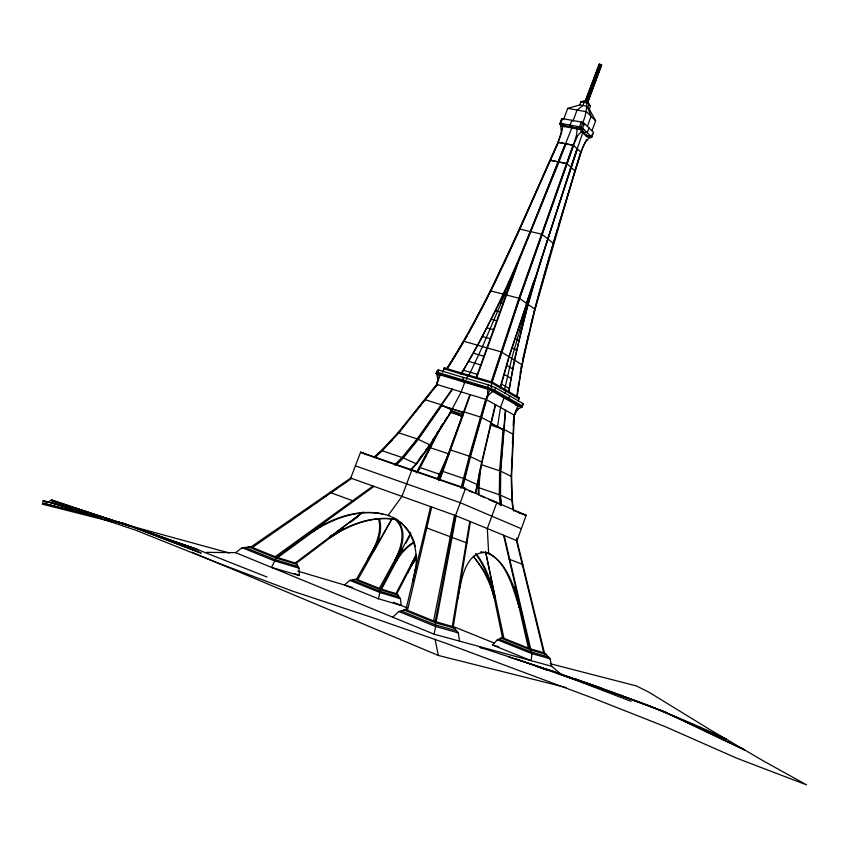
<?xml version="1.0" encoding="UTF-8"?>
<svg xmlns="http://www.w3.org/2000/svg" width="849" height="849" viewBox="0 0 849 849"><rect width="100%" height="100%" fill="white"/><g stroke="black" fill="none" stroke-linecap="round" stroke-linejoin="round"><path stroke-width="1.27" d="M584.165 124.824L582.318 123.02L582.849 122.712L581.066 127.52L579.464 128.443L577.394 126.437L576.567 134.895L573.393 145.221L519.386 298.349L491.507 382.814M513.518 510.907L512.329 500.549L511.607 476.459L514.314 415.15L517.773 405.737L487.804 388.683L487.559 394.997L470.038 456.412L462.153 487.39M513.985 414.97L511.204 476.268L511.883 500.348L512.913 509.411M511.544 461.792L511.66 459.16M512.403 443.422L512.584 439.485M513.242 425.243L513.486 420.106M415.065 571.526C419.247 551.648 412.688 527.972 393.745 518.017M561.996 118.892L560.223 123.657L564.914 125.737L562.813 123.742C562.845 130.226 560.414 136.328 558.058 142.271C523.228 219 491.879 298.158 446.256 369.326M505.643 410.332L500.719 471.216L500.486 495.169L501.292 504.253M505.367 410.173L500.358 471.036L500.093 494.988L500.995 505.367M503.16 429.085L499.626 470.792L499.286 494.712L500.146 505.07M478.815 485.097L479.261 479.95M480.63 467.13L478.878 487.719L479.112 494.033M478.443 495.052L478.189 487.485L479.547 472.055M457.823 598.725C460.816 582.584 465.061 548.496 488.631 552.932C507.999 564.076 514.388 588.028 520.448 608.033M516.999 397.512L521.976 364.752L535.082 309.291L574.922 170.914L582.913 147.089L586.617 139.533M517.444 390.795L517.848 388.173M518.251 385.552L518.654 382.941M520.066 373.772L520.469 371.151M520.872 368.53L521.275 365.919M516.691 397.332C529.054 313.61 556.976 233.135 580.822 152.204M497.514 426.718L500.496 407.467L504.03 397.905L508.424 399.242L509.665 395.867M469.784 521.382L452.294 626.466M459.5 641.122L458.322 632.908L453.239 626.732L470.42 521.647M415.745 567.068L412.508 582.202M508.997 391.453C522.411 308.283 551.5 228.816 577.394 148.989M508.593 392.058L514.314 359.997L527.834 304.239L537.587 271.277L570.868 167.242L582.732 132.815L583.061 131.913L587.232 132.699L589.004 127.923M436.195 621.839L456.125 515.789M475.79 493.439L482.073 462.217L495.572 404.729M475.355 493.237L481.701 462.036L495.285 404.57M433.627 620.916L454.533 515.184M562.675 675.517L551.648 666.274L434.104 634.182L435.664 626.52L435.219 621.564L455.531 515.545L465.57 488.366L360.592 452.188L350.743 478.083L251.049 546.926L242.188 547.722L235.608 552.646L206.487 552.349M112.938 522.039L42.45 504.189L43.193 500.666L48.276 502.13L43.193 500.666M459.596 587.848L460.529 583.518M504.571 389.723L511.756 358.405L527.314 303.878L527.165 302.318L509.177 356.803L500.348 387.908M407.467 610.314L431.685 507.023M462.663 487.613L470.473 456.624L486.573 399.73M522.697 359.445L525.457 347.846M526.062 345.267L528.821 333.668M530.349 327.226L533.108 315.616M533.713 313.037L550.025 254.849M392.779 617.202L398.765 611.492L405.918 609.688L430.602 506.63M460.986 488.324L469.285 456.168L485.628 399.359M378.474 598.789L344.471 585.003L349.799 580.366L356.463 579.23L380.67 588.93L396.823 593.844L400.473 598.694L401.195 605.454L378.474 598.789L380.67 588.93L410.778 532.832M550.746 252.323L552.89 244.745M500.072 387.749L508.933 356.654L537.587 271.277M553.251 243.483L557.655 228.455M558.387 225.951L580.642 152.3L585.141 142.452L590.777 136.137L586.627 135.362L581.257 130.173M535.273 277.527L527.378 304.112M439.846 479.696L470.378 394.7M439.623 479.664L441.862 472.447M438.721 480.64L469.868 394.541M491.836 382.995L519.641 298.53L573.574 145.402L558.058 142.271L561.306 132.327L560.786 124.962L583.645 129.218L577.819 135.447L573.393 145.221L581.003 152.374M526.338 303.39L533.819 281.104M537.396 271.139L577.033 148.649M490.945 382.644L518.93 298.232L573.022 145.158M443.942 466.483L449.482 451.01M476.416 378.314L518.06 263.031L559.013 161.968M518.219 400.983L519.376 397.831L492.356 382.167L444.239 367.861L442.626 372.159M517.773 405.737L522.124 407.053L523.345 403.731L495.54 387.738L488.557 384.958L438.891 370.111L437.267 370.313L436.004 373.645L438.275 374.908M475.928 378.166L517.699 262.946L571.833 127.976L572.162 127.085L570.082 125.09L571.865 120.303M449.906 449.821L462.981 414.354M522.124 407.053L494.277 391.166L495.54 387.738M591.965 130.757L595.637 120.834L589.312 109.245L586.15 106.083L579.687 104.947L567.705 108.375L563.534 119.571M588.41 137.262L590.745 137.708L591.626 135.341M592.591 133.866L591.275 137.421L586.627 135.362M590.745 137.708L591.806 137.135L593.557 132.38L584.388 123.402L581.3 122.033L562.505 118.584L561.497 119.2L559.724 123.954L561.614 125.748M504.9 393.32L506.078 390.116M572.895 121.29L577.076 110.052L582.913 105.509L584.091 102.358L585.714 101.169L599.479 64.131L601.654 65.118L587.911 102.145L588.909 104.512L587.731 107.674L591.106 116.313L587.359 126.416M579.687 104.947L580.865 101.784L584.239 100.904L587.19 101.424L590.48 106.104L589.312 109.245M586.808 101.657L600.572 64.63L599.479 64.131L584.961 101.636L584.239 100.904L585.343 101.402L599.097 64.397L601.272 65.384L587.986 101.148M589.439 96.457L593.557 85.356M595.393 80.432L598.598 71.804M559.724 123.954L560.722 123.349L579.517 126.841L581.3 122.033M582.318 123.02C586.224 116.164 586.235 108.693 587.19 101.424M591.806 137.135L582.605 128.21L584.388 123.402M436.004 373.645L437.628 373.475L487.294 388.386L488.557 384.958M490.733 386.55L492.356 382.167M485.978 399.55L489.831 389.829L490.786 389.776L492.049 386.348M463.469 377.455L462.206 380.851L464.785 382.305L461.209 391.898L452.22 408.921M560.722 123.349L562.505 118.584M466.441 379.28L468.054 374.94M506.482 293.818L516.563 266.798M438.073 370.217L436.821 373.56L440.26 374.929L436.694 384.427L398.117 432.629L381.456 450.469L373.921 457.24L360.592 452.188L366.577 454.788M437.628 373.475L438.891 370.111M565.338 143.672C534.127 221.865 505.017 301.533 460.975 373.709M558.833 162.063L566.071 143.81M517.699 262.946L503.828 294.306L477.87 345.267L461.145 374.398M504.083 294.486L516.33 266.745M519.471 229.145L558.249 142.441M558.43 142.335C523.631 219.084 492.303 298.243 446.797 369.485M372.509 550.98C377.317 541.322 381.626 530.116 378.643 519.248M506.227 293.648L504.794 294.561L482.487 346.572L468.722 375.895M437.967 479.133L445.513 462.45M448.622 453.833L437.277 478.9M486.233 399.539L488.366 395.316L493.365 390.89L436.874 373.91L437.808 379.991L436.694 384.427L486.233 399.539L514.314 415.15L516.15 411.054L518.845 408.114M462.323 414.216L463.395 411.914M518.919 230.334L490.626 290.984L468.574 333.286M438.381 479.324L440.599 474.655M407.361 573.468L410.258 567.535L416.604 558.186M374.186 547.605L367.925 559.045M434.401 439.686L427.822 452.432M442.297 424.68L417.644 472.129M514.314 415.15L516.372 411.054L518.559 408.634L520.915 407.669L521.488 406.066L522.485 406.055L494.649 390.137L487.676 387.356L438.01 372.467L436.386 372.647M416.254 472.999L438.137 431.419M416.403 554.577L410.958 565.116L416.742 556.997M396.823 593.844L415.808 557.135M467.343 335.631L447.296 368.392M395.974 593.589L416.275 554.62M381.551 589.195L402.065 550.598M421.008 465.199L426.591 454.756M401.386 548.316L395.252 559.746C401.121 547.563 407.308 528.895 394.573 518.877M402.861 548.868L396.727 560.287C401.046 553.41 406.618 547.138 413.59 542.872M405.939 543.158L409.611 536.303M417.305 472.055L419.767 467.512M379.354 588.41L401.174 548.348M357.747 579.75L391.941 518.835L373.454 551.341C378.261 541.683 382.581 530.476 379.609 519.609M356.463 579.23L379.227 539.136M462.62 416.626L451.87 411.001L453.239 408.804M452.835 408.602L451.456 410.81L462.694 414.418M451.838 411.001L453.217 408.804M411.394 469.486L416.594 463.915L430.284 445.046L452.167 410.364L442.87 405.504M411.574 565.317L413.601 562.102M451.848 410.194L429.891 444.865L416.169 463.724L410.078 470.219M432.502 440.376L434.624 437.023M436.747 433.669L438.88 430.316M440.291 428.076L443.125 423.609M444.547 421.369L447.381 416.901M448.792 414.662L451.626 410.194M442.096 405.09L418.27 439.358L403.307 457.972L396.844 464.435M452.602 389.277L417.814 439.145L402.797 457.738L395.379 465.114M452.093 389.129L417.188 438.933L402.108 457.505L394.668 464.87M418.971 459.5L422.791 454.268M425.848 450.076L429.668 444.844M437.267 384.597L398.828 432.863L382.23 450.734L374.727 457.526M400.229 430.772L396.833 434.73M401.885 428.703L403.53 426.633M405.185 424.564L406.83 422.505M412.614 415.257L430.613 392.684M433.022 389.659L437.044 384.618M503.584 535.231L529.872 648.721L531.856 653.624L531.198 660.692L492.59 645.049L497.376 639.753L502.47 637.737L529.872 648.721L544.453 652.902L550.11 658.771L551.648 666.274M384.597 447.879L374.473 457.484M388.969 443.189L392.461 439.421M527.314 303.878L528.205 303.04M330.25 536.579L332.362 534.976M363.255 511.989L329.454 537.502C348.759 524.321 372.753 515.184 396.366 519.461M251.049 546.926L276.583 557.273L296.301 563.269L341.733 528.959M350.159 522.602L358.618 516.213M301.947 538.818C325.846 520.023 358.416 505.749 388.874 515.693M295.261 562.951L362.258 512.7M372.976 486.031L275.203 556.711M277.655 557.602L324.711 523.175M374.006 486.403L276.583 557.273L271.5 567.387L299.336 575.558L299.081 568.236L296.301 563.269M324.456 523.239L312.665 531.814C333.02 518.399 358.129 509.145 382.719 513.963M252.408 547.478L351.645 478.412M287.662 522.591L291.96 519.599M298.423 515.12L300.578 513.624M307.03 509.135L310.256 506.895M314.565 503.903L318.874 500.921M323.172 497.928L327.481 494.935M331.8 491.942L337.233 488.164M342.678 484.386L347.029 481.362M330.219 536.653L332.277 535.231M600.88 65.638L601.654 65.118L598.704 64.651L599.797 65.15M311.923 531.559L316.295 528.736M340.12 531.145L330.123 537.725C349.417 524.555 373.39 515.428 397.003 519.694M585.343 101.402L587.911 102.145M413.994 542.065C406.575 546.353 400.654 552.879 396.143 560.096C402.012 547.913 408.22 529.235 395.496 519.217M341.107 530.519L344.503 528.609M42.45 504.189L52.214 500.082L131.075 526.624L50.951 500.114L128.432 525.319L201.117 553.092L125.769 524.236L104.331 518.102M480.736 551.839C505.484 554.015 512.743 588.368 519.376 607.629L514.621 587.062M522.347 403.753L523.345 403.731M580.865 101.784L587.328 102.92L590.48 106.104M567.705 108.375L586.51 111.739L595.637 120.834M560.966 125.96L582.796 130.024M586.309 136.254L589.938 136.944M558.058 142.271L573.393 145.221M463.246 487.899L526.189 515.311L516.967 540.717L544.453 652.902M550.566 160.27L566.782 163.528L574.922 170.914M550.757 160.44L566.962 163.698M519.259 228.975L541.853 234.207L553.665 243.578M97.72 516.935L44.339 503.531L100.32 517.763M109.16 519.811L123.137 523.313L197.902 549.685L123.137 523.313M191.938 552.2L438.317 655.439L566.357 687.626M111.771 520.681L125.769 524.236M490.372 290.814L519.386 298.349L535.082 309.291M499.637 302.541L502.746 303.358M495.434 310.787L499.743 311.933M491.115 319.277L496.633 320.773M114.371 521.498L229.326 553.007M550.216 663.695L636.432 685.95L649.336 692.434L709.127 729.132L764.047 761.298L806.55 784.869L736.582 758.125L665.16 726.617L593.557 698.366L446.967 643.638L371.087 617.149L292.725 591.201L214.383 561.656L135.999 530.307L52.267 502.152L52.214 500.082M486.774 327.788L493.524 329.645M492.59 645.049L498.788 646.768M482.328 336.522L490.329 338.751M458.322 632.908L435.664 626.52L398.765 611.492M463.989 341.33L501.271 351.9L521.976 364.752M456.168 630.754L435.399 624.864L401.598 611.121M547.849 656.744L531.092 651.99L499.499 639.297M87.935 513.412L47.576 501.855L90.525 514.324M473.339 353.163L484.026 356.24M106.698 518.951L113.044 520.777M453.239 626.732L435.219 621.564L405.918 609.688M468.616 361.387L480.81 364.943M109.479 519.821L128.432 525.319M463.522 370.27L477.329 374.356M297.808 571.133L352.399 587.359M443.878 368.816L491.996 383.132L519.036 398.775M516.871 397.077L519.376 397.831M299.081 568.236L274.269 560.786L242.188 547.722M297.659 566.463L274.917 559.608L245.51 547.647M398.85 596.985L380.246 591.371L352.377 580.175M515.311 404.984L521.233 406.788M297.5 564.574L276.021 558.058L248.205 546.777M398.255 595.138L380.67 589.8L354.309 579.23M424.596 399.539L441.713 404.888M463.501 411.712L481.192 417.252L491.359 422.664M441.289 405.493L463.257 412.381M441.671 405.695L463.639 412.582M450.511 412.497L462.535 416.297M490.128 424.988L503.797 429.286L513.454 434.433M162.127 537.693L164.642 538.51M169.673 540.166L193.583 547.998L266.989 577.023M480.003 647.331L550.746 670.466L615.812 693.951L515.354 658.76M398.117 432.629L417.814 439.145L430.284 445.046M449.461 449.609L470.038 456.412L482.073 462.217M480.078 647.394L483.834 648.636M508.922 656.924C582.531 681.216 656.277 705.742 726.33 739.235L648.785 705.466L574.667 678.744L663.907 711.515L744.605 749.964L663.907 711.515L587.72 683.498L556.551 673.077L601.421 688.178L587.72 683.498M429.934 447.614L449.238 454.035M481.479 464.764L500.358 471.036L511.607 476.459M536.6 666.423L547.817 670.19L541.588 668.078M381.456 450.469L402.797 457.738L416.594 463.915M441.735 471.015L464.201 478.666L477.456 484.694M419.353 467.332L440.196 474.474M478.189 487.485L500.093 494.988L512.329 500.549M375.12 457.675L395.719 464.785M396.908 465.199L408.051 469.041M408.825 469.306L437.797 479.292M439.018 479.717L462.079 487.666M488.525 499.403L496.93 502.311L487.315 528.566L488.631 552.932M518.845 512.764L526.189 515.311L514.621 510.907M355.391 465.868L460.264 502.714L521.318 528.725M350.743 478.083L455.531 515.545L516.967 540.717L516.659 538.117M329.985 492.42L353.746 501.133M425.604 527.516L466.939 542.957M509.135 559.183L522.772 564.426M631.04 701.338L550.746 670.466L564.309 675.687M437.617 384.788L436.694 384.427L437.999 379.97L437.829 374.664L438.169 373.762L440.26 374.929M487.294 388.386L494.277 391.166M544.06 653.507L546.523 654.494L530.657 649.963L500.793 637.981M398.075 597.728L400.473 598.694L380.203 592.602L349.799 580.366M547.679 657.795L550.11 658.771L531.856 653.624L497.376 639.753M393.395 602.302L406.894 607.757M453.504 626.604L493.991 642.969M452.74 627.411L455.17 628.387L435.537 622.784L403.604 609.826M294.454 573.563L299.336 575.558M235.608 552.646L434.104 634.182M417.167 472.182L411.903 469.868L401.959 496.389L388.173 515.428C397.81 519.026 406.183 525.913 411.118 534.987M579.517 126.841L582.605 128.21M463.214 488.175L466.632 489.693M468.903 490.701L472.32 492.208M480.385 495.795L485.034 497.854M491.921 500.899L495.307 502.406M497.567 503.415L500.952 504.911M587.529 102.379L588.622 102.867M451.243 410.81L462.005 416.424M491.2 423.364L503.733 430.029M490.563 423.163L503.096 429.827M444.239 367.861L446.425 369.103M501.462 383.992L509.22 388.524M504.2 374.335L511.024 378.41M506.736 365.388L512.7 369.018M512.202 347.634L516.627 350.435M515.226 338.496L518.941 340.895M518.177 329.592L521.201 331.588M521.106 320.71L523.451 322.291M523.95 312.092L525.648 313.26M562.738 124.888L564.574 126.618M577.32 127.594L579.124 129.335M580.928 131.075L587.179 137.103M473.402 556.244L483.527 570.305M473.636 556.933C483.728 568.639 490.382 583.03 494.245 597.929C490.404 582.35 485.299 566.538 475.398 553.675M476.374 554.036C486.265 566.909 491.369 582.722 495.211 598.301L485.586 551.723L503.924 638.321M484.195 571.388L490.457 584.653M411.627 536.101L413.155 539.465M504.306 293.149L504.794 294.561M490.902 585.704L494.468 596.932M413.665 540.58L415.49 546.671M519.185 603.278L523.122 619.568M516.447 540.505L543.689 652.679M530.667 648.954L504.179 535.475M514.441 586.808L528.396 648.127M490.213 578.434L502.47 637.737M435.091 639.18L438.317 655.439"/></g></svg>
